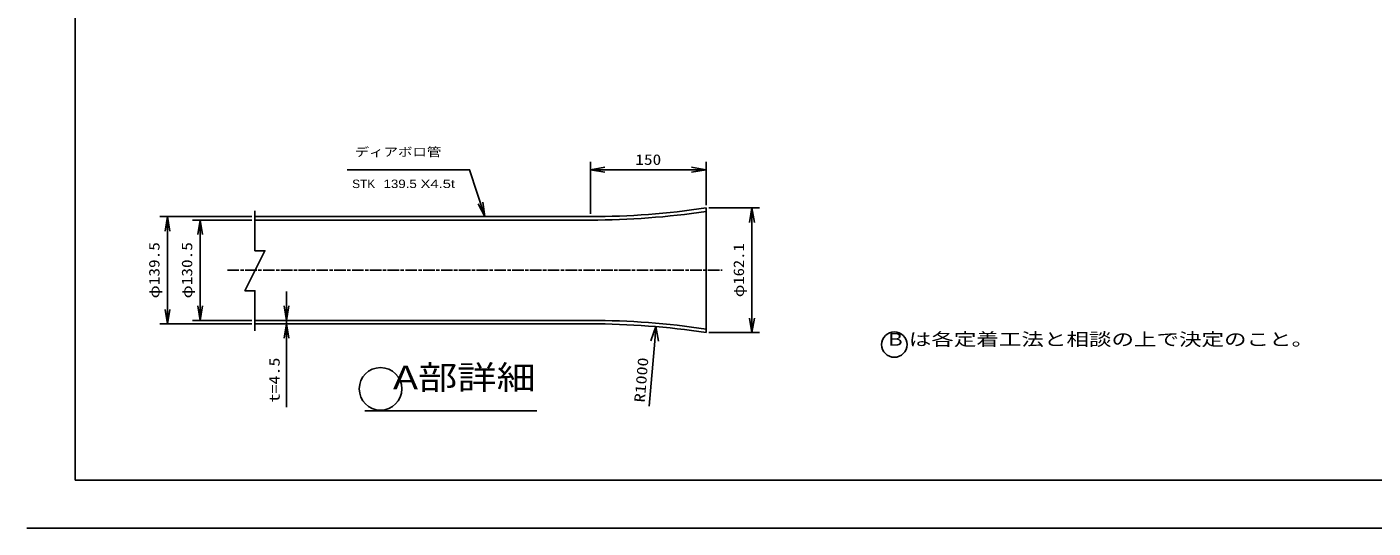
# Model space of a CAD drawing. Units: millimetres, scale not verified. Extents: x -610 to 1490, y -8197 to -6693.
# Drawn here: x -610 to 789, y -8178 to -7657 of the extents above; entities that cross this region are included whole.
import ezdxf
from ezdxf.enums import TextEntityAlignment as Align

# ---------------------------------------------------------------- set-up
doc = ezdxf.new("R2010")
doc.units = ezdxf.units.MM
doc.linetypes.add('CHAIN', pattern=[18.5, 12, -1.5, 3.5, -1.5])
for name, color, linetype, lineweight in [('1外形線', 7, 'Continuous', 25), ('4中心線', 1, 'CHAIN', 25), ('外形線', 7, 'Continuous', 25)]:
    doc.layers.add(name, color=color, linetype=linetype, lineweight=lineweight)
doc.styles.add('Arial', font='')
doc.styles.add('ＭＳ ゴシック', font='')
doc.styles.add('ＭＳ Ｐゴシック', font='')
doc.styles.get('Arial').set_extended_font_data('Arial')
doc.styles.get('ＭＳ ゴシック').set_extended_font_data('MS Gothic')
doc.styles.get('ＭＳ Ｐゴシック').set_extended_font_data('MS PGothic')

# ---------------------------------------------------------------- blocks, each defined once
blk = doc.blocks.new('open_arrow')
at = {"color": 0, "linetype": 'Continuous', "lineweight": -2}
blk.add_lwpolyline([(7.5, 1.25), (0, 0), (7.5, -1.25)], dxfattribs=at)

msp = doc.modelspace()

# ---------------------------------------------------------------- linework, layer by layer
at = {"layer": '1外形線'}
for p, q in [((-24.293, -7851.213), (-24.293, -7797.364)), ((95.707, -7805.364), (-24.293, -7805.364)), ((95.707, -7842.173), (95.707, -7797.364)), ((95.707, -7845.173), (95.707, -7974.853)), ((98.707, -7845.173), (151.482, -7845.173)), ((143.482, -7845.173), (143.482, -7974.853)), ((-376.234, -7854.213), (-472.146, -7854.213)), ((-464.146, -7854.213), (-464.146, -7965.813)), ((-376.234, -7857.813), (-438.126, -7857.813)), ((-430.126, -7857.813), (-430.126, -7962.213)), ((-373.234, -7854.213), (-24.146, -7854.213)), ((-373.234, -7857.813), (-24.146, -7857.813)), ((-340.438, -7932.213), (-340.438, -8052.64)), ((-376.234, -7965.813), (-472.146, -7965.813)), ((-376.234, -7962.213), (-438.126, -7962.213)), ((-373.234, -7962.213), (-24.146, -7962.213)), ((-373.234, -7965.813), (-24.146, -7965.813)), ((-341.357, -7962.213), (-348.438, -7962.213)), ((-341.357, -7965.813), (-348.438, -7965.813)), ((98.707, -7974.853), (151.482, -7974.853)), ((-259.094, -8056.337), (-80.015, -8056.337))]:
    msp.add_line(p, q, dxfattribs=at)
at = {"layer": '1外形線', "color": 2}
for p, q in [((38.436, -7983.307), (43.714, -7968.702)), ((43.714, -7968.702), (42.44, -7983.648)), ((43.714, -7968.702), (46.445, -7983.989)), ((36.661, -8051.458), (42.44, -7983.648))]:
    msp.add_line(p, q, dxfattribs=at)
at = {"layer": '1外形線'}
for points in [[(-134.101, -7854.213), (-150.102, -7805.437), (-277.458, -7805.437)], [(-373.234, -7848.167), (-373.234, -7889.767), (-362.834, -7889.767), (-383.634, -7931.367), (-373.234, -7931.367), (-373.234, -7972.967)]]:
    msp.add_lwpolyline(points, dxfattribs=at)
for centre, radius in [((291.461, -7987.41), 13.193), ((-242.6, -8033.457), 22.156)]:
    msp.add_circle(centre, radius, dxfattribs=at)
for centre, start, end in [((-24.22, -7054.213), 269.99471, 278.62158), ((-24.22, -7057.813), 269.99471, 278.62158), ((-24.22, -8762.213), 81.37842, 90.00529), ((-24.22, -8765.813), 81.37842, 90.00529)]:
    msp.add_arc(centre, 800, start, end, dxfattribs=at)
at = {"layer": '4中心線'}
msp.add_line((-401.755, -7910.013), (112.422, -7910.013), dxfattribs=at)
at = {"layer": '外形線'}
for p, q in [((-560.191, -6743.348), (-560.191, -8128.348)), ((-560.191, -8128.348), (1439.809, -8128.348)), ((-610.191, -8178.348), (1489.809, -8178.348))]:
    msp.add_line(p, q, dxfattribs=at)

# ---------------------------------------------------------------- block references
at = {"layer": '1外形線', "xscale": 2, "yscale": 2}
msp.add_blockref('open_arrow', (-24.293, -7805.364), dxfattribs=at)
for p, rotation in [((95.707, -7805.364), 180), ((-134.101, -7854.213), 108.2), ((143.482, -7845.173), 270), ((-464.146, -7854.213), 270), ((-430.126, -7857.813), 270), ((-430.126, -7962.213), 90), ((-340.438, -7962.213), 90), ((-464.146, -7965.813), 90), ((143.482, -7974.853), 90), ((-340.438, -7965.813), 270)]:
    msp.add_blockref('open_arrow', p, dxfattribs=dict(at, rotation=rotation))

# ---------------------------------------------------------------- texts
at = {"layer": '1外形線', "style": 'ＭＳ Ｐゴシック'}
for s, height, width, p in [('ディアボロ管', 8.798, 1.25, (-269.455, -7782.609)), ('B は各定着工法と相談の上で決定のこと。', 13.2, 1.3, (285.303, -7975.289))]:
    msp.add_text(s, height=height, dxfattribs=dict(at, width=width)).set_placement(p, align=Align.TOP_LEFT)
at = {"layer": '1外形線', "style": 'ＭＳ ゴシック', "width": 1.2}
msp.add_text('150', height=11, dxfattribs=at).set_placement((35.707, -7794.864), align=Align.MIDDLE_CENTER)
at = {"layer": '1外形線', "style": 'Arial'}
msp.add_text('STK', height=8.798, dxfattribs=at).set_placement((-272.1, -7827.132), align=Align.BOTTOM_LEFT)
at = {"layer": '1外形線'}
for s, style, width, p in [('139.5', 'ＭＳ Ｐゴシック', 1.2, (-239.497, -7827.132)), ('X4.5t', 'Arial', 1.25, (-201.042, -7827.132))]:
    msp.add_text(s, height=8.798, dxfattribs=dict(at, style=style, width=width)).set_placement(p, align=Align.BOTTOM_LEFT)
at = {"layer": '1外形線', "style": 'ＭＳ ゴシック'}
for s, rotation, width, p in [('φ139.5', 90, 1.2, (-477.864, -7910.013)), ('φ130.5', 90, 1.2, (-443.844, -7910.013)), ('φ162.1', 90, 1.15, (129.764, -7910.013)), ('t=4.5', 90, 1.25, (-352.938, -8024.226)), ('R1000', 85.129, 1.25, (28.452, -8024.134))]:
    msp.add_text(s, height=11, rotation=rotation, dxfattribs=dict(at, width=width)).set_placement(p, align=Align.MIDDLE_CENTER)
at = {"layer": '1外形線', "style": 'ＭＳ Ｐゴシック', "width": 1.2}
msp.add_text('A部詳細', height=24.93, dxfattribs=at).set_placement((-81.174, -8009.162), align=Align.TOP_RIGHT)

doc.saveas('drawing.dxf')
